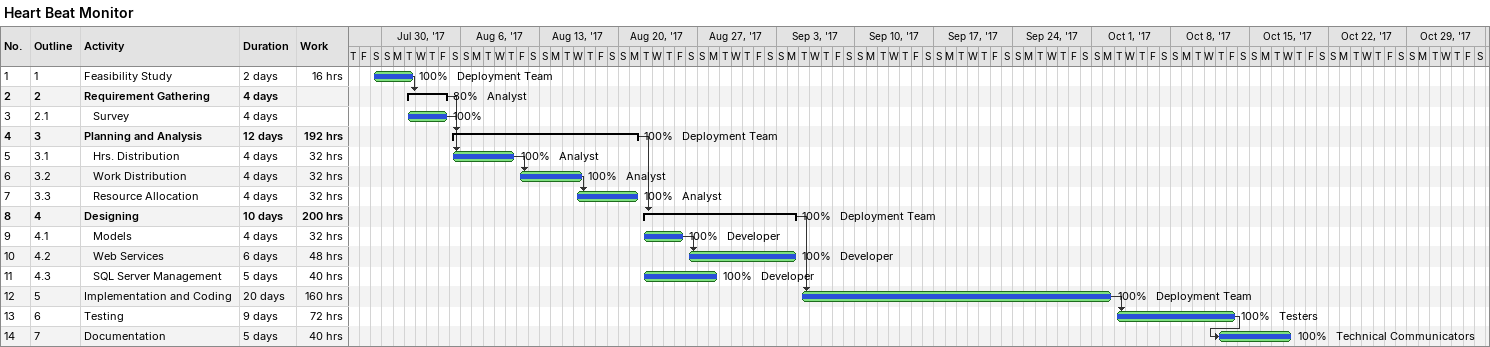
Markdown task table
Heart Beat Monitor

| ID | WBS | Task | Duration | Start | Finish | Predecessors | Resources | % complete | Work (h) |
|---|---|---|---|---|---|---|---|---|---|
| 1 | 1 | Feasibility Study | 2d | 2017-07-29 | 2017-08-01 |  | Deployment Team | 100 | 16 |
| 2 | 2 | **Requirement Gathering** | 4d | 2017-08-01 | 2017-08-04 | 1 | Analyst | 80 |  |
| 3 | 2.1 | Survey | 4d | 2017-08-01 | 2017-08-04 |  |  | 100 |  |
| 4 | 3 | **Planning and Analysis** | 12d | 2017-08-05 | 2017-08-21 | 2 | Deployment Team | 100 | 192 |
| 5 | 3.1 | Hrs. Distribution | 4d | 2017-08-05 | 2017-08-10 | 3 | Analyst | 100 | 32 |
| 6 | 3.2 | Work Distribution | 4d | 2017-08-11 | 2017-08-16 | 5 | Analyst | 100 | 32 |
| 7 | 3.3 | Resource Allocation | 4d | 2017-08-16 | 2017-08-21 | 6 | Analyst | 100 | 32 |
| 8 | 4 | **Designing** | 10d | 2017-08-22 | 2017-09-04 | 4 | Deployment Team | 100 | 200 |
| 9 | 4.1 | Models | 4d | 2017-08-22 | 2017-08-25 |  | Developer | 100 | 32 |
| 10 | 4.2 | Web Services | 6d | 2017-08-26 | 2017-09-04 | 9 | Developer | 100 | 48 |
| 11 | 4.3 | SQL Server Management | 5d | 2017-08-22 | 2017-08-28 |  | Developer | 100 | 40 |
| 12 | 5 | Implementation and Coding | 20d | 2017-09-05 | 2017-10-02 | 8 | Deployment Team | 100 | 160 |
| 13 | 6 | Testing | 9d | 2017-10-03 | 2017-10-13 | 12 | Testers | 100 | 72 |
| 14 | 7 | Documentation | 5d | 2017-10-12 | 2017-10-18 | 13 | Technical Communicators | 100 | 40 |
